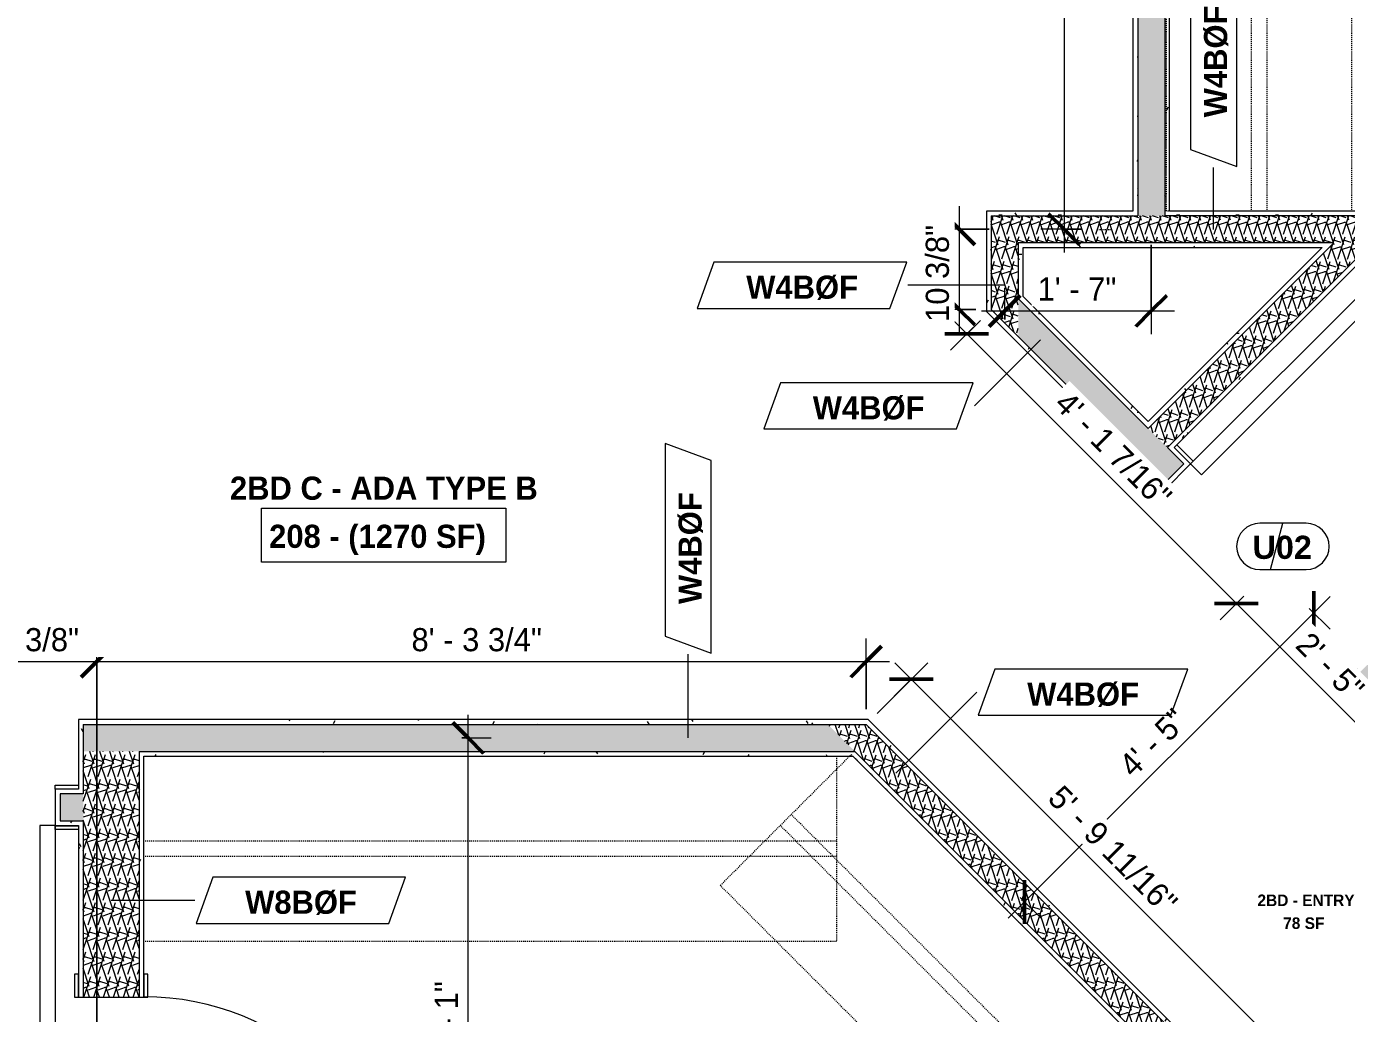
# Model space of a CAD drawing. Header units: inches. Extents: x -4058 to -1781, y 9814 to 12289.
# Drawn here: x -3666.5 to -3495.4, y 11864.5 to 11992.4 of the extents above; entities that cross this region are included whole.
import ezdxf

# ---------------------------------------------------------------- set-up
doc = ezdxf.new("R2010")
doc.units = ezdxf.units.IN
doc.header["$MEASUREMENT"] = 0
doc.linetypes.add('Dash', pattern=[0.25, 0.125, -0.125])
doc.linetypes.add('Dash 3_32_', pattern=[0.1875, 0.09375, -0.09375])
for name, color, linetype, lineweight in [('A-ANNO-DIMS', 211, 'Continuous', 9), ('A-ANNO-DIMS-32', 211, 'Continuous', 9), ('A-AREA-IDEN', 2, 'Continuous', 9), ('A-DETL-1', 90, 'Dash 3_32_', 9), ('A-DOOR-2', 31, 'Continuous', 9), ('A-DOOR-FRAM', 31, 'Continuous', 9), ('A-DOOR-IDEN', 31, 'Continuous', 9), ('A-WALL-2', 113, 'Continuous', 9), ('A-WALL-IDEN', 211, 'Continuous', 9), ('A-WALL-PATT-1', 9, 'Continuous', 9), ('I-WALL-3', 2, 'Continuous', 9), ('Q-CASE', 31, 'Continuous', 9), ('Q-CASE-HDLN', 31, 'Dash', 9)]:
    doc.layers.add(name, color=color, linetype=linetype, lineweight=lineweight)
doc.styles.add('Arial_B', font='arialbd.ttf', dxfattribs={"height": 3})
doc.styles.add('Century Gothic', font='ufonts.com_century-gothic.ttf', dxfattribs={"height": 3})
doc.styles.add('Century Gothic_B', font='GOTHICB.TTF', dxfattribs={"height": 1.5})
doc.styles.add('Century Gothic_B_1', font='GOTHICB.TTF', dxfattribs={"height": 3})
doc.dimstyles.new('THE_DIMENSION_STRING', dxfattribs={"dimscale": 12, "dimtxt": 3.132505, "dimasz": 0.333333, "dimexe": 0.25, "dimexo": 0.166667, "dimgap": 0.041667, "dimtad": 1, "dimdec": 4, "dimrnd": 0.0625, "dimzin": 3, "dimdsep": 46, "dimlunit": 4, "dimtxsty": 'Century Gothic', "dimblk1": 'OBLIQUE', "dimblk2": 'OBLIQUE', "dimsah": 1, "dimcen": 0.09, "dimdle": 0.25, "dimazin": 0, "dimtfac": 1, "dimtdec": 4, "dimtix": 1, "dimtmove": 0, "dimatfit": 3, "dimfxl": 1, "dimtvp": 1, "dimtfill": 1, "dimfrac": 2, "dimtolj": 1, "dimtzin": 0, "dimarcsym": 2})
doc.dimstyles.new('THE_DIMENSION_STRING_2', dxfattribs={"dimscale": 12, "dimtxt": 3.132505, "dimasz": 0.333333, "dimexe": 0.25, "dimexo": 0.166667, "dimgap": 0.041667, "dimtad": 1, "dimdec": 4, "dimrnd": 0.0625, "dimzin": 3, "dimdsep": 46, "dimlunit": 4, "dimtxsty": 'Century Gothic', "dimblk1": 'OBLIQUE', "dimblk2": 'OBLIQUE', "dimsah": 1, "dimcen": 0.09, "dimdle": 0.25, "dimazin": 0, "dimtfac": 1, "dimtdec": 4, "dimtix": 1, "dimtmove": 0, "dimatfit": 3, "dimfxl": 1, "dimtvp": 1, "dimtfill": 1, "dimfrac": 2, "dimtolj": 1, "dimtzin": 0, "dimarcsym": 2})
doc.dimstyles.new('THE_DIMENSION_STRING_4', dxfattribs={"dimscale": 12, "dimtxt": 3.132505, "dimasz": 0.333333, "dimexe": 0.25, "dimexo": 0.166667, "dimgap": 0.041667, "dimtad": 1, "dimdec": 4, "dimrnd": 0.0625, "dimzin": 3, "dimdsep": 46, "dimlunit": 4, "dimtxsty": 'Century Gothic', "dimblk1": 'OBLIQUE', "dimblk2": 'OBLIQUE', "dimsah": 1, "dimcen": 0.09, "dimdle": 0.25, "dimazin": 0, "dimtfac": 1, "dimtdec": 4, "dimtix": 1, "dimtmove": 0, "dimatfit": 3, "dimfxl": 1, "dimtvp": 1, "dimtfill": 1, "dimfrac": 2, "dimtolj": 1, "dimtzin": 0, "dimarcsym": 2})
pattern_1 = [(0, (0, 0), (10.24, 2.56), [0.422, -7.258, 0.422, -7.258, -40.96]), (0, (0, 0), (10.24, 2.56), [-15.36, 0.422, -14.938, 0.422, -7.258, -17.92]), (0, (0, 0), (10.24, 2.56), [-38.4, 0.422, -4.698, 0.422, -12.378]), (120, (3.84, 1.28), (-7.33702503, 7.58810013), [0.422, -7.258, 0.422, -7.258, -40.96]), (120, (3.84, 1.28), (-7.33702503, 7.58810013), [-15.36, 0.422, -14.938, 0.422, -7.258, -17.92]), (120, (3.84, 1.28), (-7.33702503, 7.58810013), [-38.4, 0.422, -4.698, 0.422, -12.378]), (240, (5.12, 6.4), (-2.90297497, -10.14810013), [0.422, -7.258, 0.422, -7.258, -40.96]), (240, (5.12, 6.4), (-2.90297497, -10.14810013), [-15.36, 0.422, -14.938, 0.422, -7.258, -17.92]), (240, (5.12, 6.4), (-2.90297497, -10.14810013), [-38.4, 0.422, -4.698, 0.422, -12.378])]
pattern_2 = [(161.57, (0.16, 0.16), (-1.279773737, -0.000426766), [0, -9.107, 1.011, 0]), (18.43, (-0.16, 0.16), (-1.279773737, 0.000426766), [0, -9.107, 1.011, 0]), (108.43, (0.16, 0.16), (0.639452382, -3.199964008), [3.035, -7.083]), (71.57, (-0.16, 0.16), (0.639452382, 3.199964008), [3.035, -7.083])]

# ---------------------------------------------------------------- blocks, each defined once
blk = doc.blocks.new('OD_CW_Closet - OD_CW_Closet-3854356-UNIT PLANS - 2ND FLOOR')
at = {"layer": 'Q-CASE-HDLN'}
for p, q in [((0.74, -24), (0.74, 0)), ((0.74, 0), (110.03, 0)), ((110.03, 0), (110.03, -24)), ((0.74, -11), (110.03, -11)), ((0.74, -13), (110.03, -13)), ((110.03, -24), (0.74, -24))]:
    blk.add_line(p, q, dxfattribs=at)
blk = doc.blocks.new('SWING - SINGLE - FLUSH - SWING - FLUSH - 2-10 x 6-8 - PRIVACY-3983845-UNIT PLANS - 2ND FLOOR')
at = {"layer": 'A-DOOR-2'}
for p, q in [((15, -2.37), (15, -36.38)), ((17, -2.37), (15, -2.37)), ((17, -2.37), (17, -36.38)), ((17, -36.38), (15, -36.38))]:
    blk.add_line(p, q, dxfattribs=at)
blk.add_arc((17, -2.37), 34.07, 180, 266.6343, dxfattribs=at)
at = {"layer": 'A-DOOR-FRAM'}
for p, q in [((-20, 2.38), (-20, 2.88)), ((-20, 2.88), (-17, 2.88)), ((-17, 2.38), (-20, 2.38)), ((-17, 2.88), (-17, 2.38)), ((17, 2.38), (17, 2.88)), ((17, 2.88), (20, 2.88)), ((20, 2.38), (17, 2.38)), ((20, 2.88), (20, 2.38)), ((-20, -2.37), (-17, -2.37)), ((-20, -2.87), (-20, -2.37)), ((-17, -2.87), (-20, -2.87)), ((-17, -2.37), (-17, -2.87)), ((17, -2.37), (20, -2.37)), ((17, -2.87), (17, -2.37)), ((20, -2.87), (17, -2.87)), ((20, -2.37), (20, -2.87))]:
    blk.add_line(p, q, dxfattribs=at)
blk = doc.blocks.new('OD_CW_Closet - OD_CW_Closet-3852330-UNIT PLANS - 2ND FLOOR')
at = {"layer": 'Q-CASE-HDLN'}
for p, q in [((0.74, -24), (0.74, 0)), ((0.74, 0), (64.78, 0)), ((64.78, 0), (64.78, -24)), ((0.74, -11), (64.78, -11)), ((0.74, -13), (64.78, -13)), ((64.78, -24), (0.74, -24))]:
    blk.add_line(p, q, dxfattribs=at)
blk = doc.blocks.new('OD_CW_Closet - OD_CW_Closet-4152769-UNIT PLANS - 2ND FLOOR')
at = {"layer": 'Q-CASE-HDLN'}
for p, q in [((0.74, -24), (0.74, 0)), ((0.74, 0), (90.5, 0)), ((90.5, 0), (90.5, -24)), ((0.74, -11), (90.5, -11)), ((0.74, -13), (90.5, -13)), ((90.5, -24), (0.74, -24))]:
    blk.add_line(p, q, dxfattribs=at)
blk = doc.blocks.new('SWING - SINGLE - FLUSH - SWING - FLUSH - 2-10 x 6-8 - PRIVACY-3983846-UNIT PLANS - 2ND FLOOR')
at = {"layer": 'A-DOOR-2'}
for p, q in [((15, -2.37), (15, -36.38)), ((17, -2.37), (15, -2.37)), ((17, -2.37), (17, -36.38)), ((17, -36.38), (15, -36.38))]:
    blk.add_line(p, q, dxfattribs=at)
blk.add_arc((17, -2.37), 34.07, 180, 266.6343, dxfattribs=at)
at = {"layer": 'A-DOOR-FRAM'}
for p, q in [((-20, 2.38), (-20, 2.88)), ((-20, 2.88), (-17, 2.88)), ((-17, 2.38), (-20, 2.38)), ((-17, 2.88), (-17, 2.38)), ((17, 2.38), (17, 2.88)), ((17, 2.88), (20, 2.88)), ((20, 2.38), (17, 2.38)), ((20, 2.88), (20, 2.38)), ((-20, -2.37), (-17, -2.37)), ((-20, -2.87), (-20, -2.37)), ((-17, -2.87), (-20, -2.87)), ((-17, -2.37), (-17, -2.87)), ((17, -2.37), (20, -2.37)), ((17, -2.87), (17, -2.37)), ((20, -2.87), (17, -2.87)), ((20, -2.37), (20, -2.87))]:
    blk.add_line(p, q, dxfattribs=at)
blk = doc.blocks.new('SWING - SINGLE - FLUSH - SWING - FLUSH - 2-10 x 6-8 - PASSAGE-4152770-UNIT PLANS - 2ND FLOOR')
at = {"layer": 'A-DOOR-2'}
for p, q in [((15, 4.25), (15, 38.26)), ((17, 38.26), (15, 38.26)), ((17, 4.25), (17, 38.26)), ((17, 4.25), (15, 4.25))]:
    blk.add_line(p, q, dxfattribs=at)
blk.add_arc((17, 4.25), 34.07, 93.3657, 180, dxfattribs=at)
at = {"layer": 'A-DOOR-FRAM'}
for p, q in [((-17, 4.75), (-20, 4.75)), ((-20, 4.75), (-20, 4.25)), ((-20, 4.25), (-17, 4.25)), ((-17, 4.25), (-17, 4.75)), ((20, 4.75), (17, 4.75)), ((17, 4.75), (17, 4.25)), ((17, 4.25), (20, 4.25)), ((20, 4.25), (20, 4.75)), ((-17, -4.25), (-20, -4.25)), ((-20, -4.25), (-20, -4.75)), ((-20, -4.75), (-17, -4.75)), ((-17, -4.75), (-17, -4.25)), ((20, -4.25), (17, -4.25)), ((17, -4.25), (17, -4.75)), ((17, -4.75), (20, -4.75)), ((20, -4.75), (20, -4.25))]:
    blk.add_line(p, q, dxfattribs=at)
blk = doc.blocks.new('DIMBLOCK109-UNIT PLANS - 2ND FLOOR')
at = {"layer": 'A-ANNO-DIMS-32'}
for p, q in [((-3539.26, 11876.81), (-3497.54, 11918.53)), ((-3500.25, 11916.99), (-3497.54, 11914.28)), ((-3499.66, 11916.4), (-3500.25, 11916.99)), ((-3537.72, 11879.51), (-3535.01, 11876.81)), ((-3537.14, 11878.93), (-3537.72, 11879.51))]:
    blk.add_line(p, q, dxfattribs=at)
at = {"layer": 'A-ANNO-DIMS-32', "lineweight": 50}
for p, q in [((-3499.66, 11916.4), (-3499.66, 11919.23)), ((-3499.66, 11916.4), (-3499.66, 11913.58)), ((-3537.14, 11878.93), (-3537.14, 11881.76)), ((-3537.14, 11878.93), (-3537.14, 11876.1))]:
    blk.add_line(p, q, dxfattribs=at)
at = {"layer": 'A-ANNO-DIMS-32', "color": 0, "insert": (-3525.18, 11897.03), "char_height": 3, "width": 12.5897, "attachment_point": 1, "rotation": 45, "line_spacing_factor": 0.984502, "style": 'Century Gothic', "bg_fill": 3, "box_fill_scale": 1.25, "bg_fill_color": 256, "bg_fill_true_color": 13158600, "bg_fill_transparency": 0}
blk.add_mtext('4\' - 5"', dxfattribs=at)
blk = doc.blocks.new('_Oblique')
at = {"color": 0, "linetype": 'ByBlock', "lineweight": -2}
blk.add_line((-0.5, -0.5), (0.5, 0.5), dxfattribs=at)
blk = doc.blocks.new('DIMBLOCK111-UNIT PLANS - 2ND FLOOR')
at = {"layer": 'A-ANNO-DIMS-32'}
for p, q in [((-3609.26, 11827.19), (-3609.26, 11903.19)), ((-3610.09, 11900.19), (-3606.26, 11900.19)), ((-3609.26, 11900.19), (-3610.09, 11900.19)), ((-3610.09, 11827.19), (-3606.26, 11827.19)), ((-3609.26, 11827.19), (-3610.09, 11827.19))]:
    blk.add_line(p, q, dxfattribs=at)
at = {"layer": 'A-ANNO-DIMS-32', "lineweight": 50}
for p, q in [((-3609.26, 11900.19), (-3611.26, 11902.19)), ((-3609.26, 11900.19), (-3607.26, 11898.19)), ((-3609.26, 11827.19), (-3611.26, 11829.19)), ((-3609.26, 11827.19), (-3607.26, 11825.19))]:
    blk.add_line(p, q, dxfattribs=at)
at = {"layer": 'A-ANNO-DIMS-32', "color": 0, "insert": (-3613.6, 11858.44), "char_height": 3, "width": 12.5897, "attachment_point": 1, "rotation": 90, "line_spacing_factor": 0.984502, "style": 'Century Gothic', "bg_fill": 3, "box_fill_scale": 1.25, "bg_fill_color": 256, "bg_fill_true_color": 13158600, "bg_fill_transparency": 0}
blk.add_mtext('6\' - 1"', dxfattribs=at)
blk = doc.blocks.new('DIMBLOCK484-UNIT PLANS - 2ND FLOOR')
at = {"layer": 'A-ANNO-DIMS-32'}
for p, q in [((-3546.75, 11954.68), (-3509.69, 11917.62)), ((-3542.87, 11954.32), (-3546.75, 11950.44)), ((-3544.63, 11952.56), (-3542.87, 11954.32)), ((-3508.73, 11918.58), (-3511.81, 11915.5)), ((-3509.69, 11917.62), (-3508.73, 11918.58))]:
    blk.add_line(p, q, dxfattribs=at)
at = {"layer": 'A-ANNO-DIMS-32', "lineweight": 50}
for p, q in [((-3544.63, 11952.56), (-3547.46, 11952.56)), ((-3544.63, 11952.56), (-3541.8, 11952.56)), ((-3509.69, 11917.62), (-3512.52, 11917.62)), ((-3509.69, 11917.62), (-3506.86, 11917.62))]:
    blk.add_line(p, q, dxfattribs=at)
at = {"layer": 'A-ANNO-DIMS-32', "color": 0, "insert": (-3531.33, 11945.4), "char_height": 3, "width": 24.5827, "attachment_point": 1, "rotation": 315, "line_spacing_factor": 0.984502, "style": 'Century Gothic', "bg_fill": 3, "box_fill_scale": 1.25, "bg_fill_color": 256, "bg_fill_true_color": 13158600, "bg_fill_transparency": 0}
blk.add_mtext('4\' - 1 7/16"', dxfattribs=at)
blk = doc.blocks.new('DIMBLOCK485-UNIT PLANS - 2ND FLOOR')
at = {"layer": 'A-ANNO-DIMS-32'}
for p, q in [((-3508.73, 11918.58), (-3511.81, 11915.5)), ((-3509.69, 11917.62), (-3508.73, 11918.58)), ((-3509.69, 11917.62), (-3489.18, 11897.11)), ((-3486.19, 11900.1), (-3491.3, 11894.99)), ((-3489.18, 11897.11), (-3486.19, 11900.1))]:
    blk.add_line(p, q, dxfattribs=at)
at = {"layer": 'A-ANNO-DIMS-32', "lineweight": 50}
for p, q in [((-3509.69, 11917.62), (-3512.52, 11917.62)), ((-3509.69, 11917.62), (-3506.86, 11917.62)), ((-3489.18, 11897.11), (-3492.01, 11897.11)), ((-3489.18, 11897.11), (-3486.35, 11897.11))]:
    blk.add_line(p, q, dxfattribs=at)
at = {"layer": 'A-ANNO-DIMS-32', "color": 0, "insert": (-3500.07, 11914.15), "char_height": 3, "width": 12.5897, "attachment_point": 1, "rotation": 315, "line_spacing_factor": 0.984502, "style": 'Century Gothic', "bg_fill": 3, "box_fill_scale": 1.25, "bg_fill_color": 256, "bg_fill_true_color": 13158600, "bg_fill_transparency": 0}
blk.add_mtext('2\' - 5"', dxfattribs=at)
blk = doc.blocks.new('DIMBLOCK488-UNIT PLANS - 2ND FLOOR')
at = {"layer": 'A-ANNO-DIMS-32'}
for p, q in [((-3545.6, 11969.13), (-3545.6, 11952.73)), ((-3541.71, 11966.13), (-3548.6, 11966.13)), ((-3545.6, 11966.13), (-3541.71, 11966.13)), ((-3543.46, 11955.73), (-3548.6, 11955.73)), ((-3545.6, 11955.73), (-3543.46, 11955.73))]:
    blk.add_line(p, q, dxfattribs=at)
at = {"layer": 'A-ANNO-DIMS-32', "lineweight": 50}
for p, q in [((-3545.6, 11966.13), (-3547.6, 11968.13)), ((-3545.6, 11966.13), (-3543.6, 11964.13)), ((-3545.6, 11955.73), (-3547.6, 11957.73)), ((-3545.6, 11955.73), (-3543.6, 11953.73))]:
    blk.add_line(p, q, dxfattribs=at)
at = {"layer": 'A-ANNO-DIMS-32', "color": 0, "insert": (-3549.95, 11954.12), "char_height": 3, "width": 16.3487, "attachment_point": 1, "rotation": 90, "line_spacing_factor": 0.984502, "style": 'Century Gothic', "bg_fill": 3, "box_fill_scale": 1.25, "bg_fill_color": 256, "bg_fill_true_color": 13158600, "bg_fill_transparency": 0}
blk.add_mtext('10 3/8"', dxfattribs=at)
blk = doc.blocks.new('DIMBLOCK489-UNIT PLANS - 2ND FLOOR')
at = {"layer": 'A-ANNO-DIMS-32'}
for p, q in [((-3556.26, 11903.35), (-3549.7, 11909.91)), ((-3500.43, 11856.4), (-3553.94, 11909.91)), ((-3551.82, 11907.79), (-3556.26, 11903.35)), ((-3510.99, 11850.08), (-3500.43, 11860.64)), ((-3502.55, 11858.52), (-3510.99, 11850.08))]:
    blk.add_line(p, q, dxfattribs=at)
at = {"layer": 'A-ANNO-DIMS-32', "lineweight": 50}
for p, q in [((-3551.82, 11907.79), (-3554.65, 11907.79)), ((-3551.82, 11907.79), (-3548.99, 11907.79)), ((-3502.55, 11858.52), (-3505.38, 11858.52)), ((-3502.55, 11858.52), (-3499.72, 11858.52))]:
    blk.add_line(p, q, dxfattribs=at)
at = {"layer": 'A-ANNO-DIMS-32', "color": 0, "insert": (-3532.18, 11894.3), "char_height": 3, "width": 27.387, "attachment_point": 1, "rotation": 315, "line_spacing_factor": 0.984502, "style": 'Century Gothic', "bg_fill": 3, "box_fill_scale": 1.25, "bg_fill_color": 256, "bg_fill_true_color": 13158600, "bg_fill_transparency": 0}
blk.add_mtext('5\' - 9 11/16"', dxfattribs=at)
blk = doc.blocks.new('Door Tag - Type Mark-2601225-UNIT PLANS - 2ND FLOOR')
at = {"layer": 'A-DOOR-IDEN'}
for p, q in [((0.09375, 0.09375), (-0.09375, 0.09375)), ((-0.09375, -0.09375), (0.09375, -0.09375))]:
    blk.add_line(p, q, dxfattribs=at)
for centre, start, end in [((-0.09375, 0), 90, 270), ((0.09375, 0), 270, 90)]:
    blk.add_arc(centre, 0.09375, start, end, dxfattribs=at)
blk = doc.blocks.new('DIMBLOCK491-UNIT PLANS - 2ND FLOOR')
at = {"layer": 'A-ANNO-DIMS-32'}
for p, q in [((-3657.41, 11829.19), (-3657.41, 11913.09)), ((-3557.67, 11903.94), (-3557.67, 11913.09)), ((-3660.41, 11910.09), (-3554.67, 11910.09)), ((-3657.41, 11910.09), (-3657.41, 11829.19)), ((-3557.67, 11910.09), (-3557.67, 11903.94))]:
    blk.add_line(p, q, dxfattribs=at)
at = {"layer": 'A-ANNO-DIMS-32', "lineweight": 50}
for p, q in [((-3657.41, 11910.09), (-3655.41, 11912.09)), ((-3557.67, 11910.09), (-3555.67, 11912.09)), ((-3657.41, 11910.09), (-3659.41, 11908.09)), ((-3557.67, 11910.09), (-3559.67, 11908.09))]:
    blk.add_line(p, q, dxfattribs=at)
at = {"layer": 'A-ANNO-DIMS-32', "color": 0, "insert": (-3616.61, 11914.43), "char_height": 3, "width": 21.7784, "attachment_point": 1, "line_spacing_factor": 0.984502, "style": 'Century Gothic', "bg_fill": 3, "box_fill_scale": 1.25, "bg_fill_color": 256, "bg_fill_true_color": 13158600, "bg_fill_transparency": 0}
blk.add_mtext('8\' - 3 3/4"', dxfattribs=at)
blk = doc.blocks.new('Wall Tag - Arch Wall-3956453-UNIT PLANS - 2ND FLOOR')
at = {"layer": 'A-WALL-IDEN'}
for p, q in [((-0.3561, 0.0937), (-0.4244, -0.0937)), ((0.4244, 0.0937), (-0.3561, 0.0937)), ((0.3561, -0.0937), (0.4244, 0.0937)), ((-0.4244, -0.0937), (0.3561, -0.0937))]:
    blk.add_line(p, q, dxfattribs=at)
blk = doc.blocks.new('DIMBLOCK892-UNIT PLANS - 2ND FLOOR')
at = {"layer": 'A-ANNO-DIMS-32', "lineweight": 50}
for p, q in [((-3532.03, 12080.16), (-3534.03, 12082.16)), ((-3532.03, 12080.16), (-3530.03, 12078.16)), ((-3532.03, 11966.13), (-3534.03, 11968.13)), ((-3532.03, 11966.13), (-3530.03, 11964.13))]:
    blk.add_line(p, q, dxfattribs=at)
at = {"layer": 'A-ANNO-DIMS-32'}
for p, q in [((-3522.72, 12080.16), (-3535.03, 12080.16)), ((-3532.03, 12080.16), (-3532.03, 11963.13)), ((-3532.03, 12080.16), (-3522.72, 12080.16)), ((-3529.72, 11966.13), (-3535.03, 11966.13)), ((-3532.03, 11966.13), (-3529.72, 11966.13))]:
    blk.add_line(p, q, dxfattribs=at)
at = {"layer": 'A-ANNO-DIMS-32', "color": 0, "insert": (-3536.38, 12012.9), "char_height": 3, "width": 24.5827, "attachment_point": 1, "rotation": 90, "line_spacing_factor": 0.984502, "style": 'Century Gothic', "bg_fill": 3, "box_fill_scale": 1.25, "bg_fill_color": 256, "bg_fill_true_color": 13158600, "bg_fill_transparency": 0}
blk.add_mtext('9\' - 6 1/16"', dxfattribs=at)
blk = doc.blocks.new('DIMBLOCK896-UNIT PLANS - 2ND FLOOR')
at = {"layer": 'A-ANNO-DIMS-32'}
for p, q in [((-3679.78, 11896.06), (-3679.78, 11913.09)), ((-3657.41, 11824.19), (-3657.41, 11913.09)), ((-3682.78, 11910.09), (-3654.41, 11910.09)), ((-3679.78, 11910.09), (-3679.78, 11896.06)), ((-3657.41, 11910.09), (-3657.41, 11824.19))]:
    blk.add_line(p, q, dxfattribs=at)
at = {"layer": 'A-ANNO-DIMS-32', "lineweight": 50}
for p, q in [((-3679.78, 11910.09), (-3677.78, 11912.09)), ((-3657.41, 11910.09), (-3655.41, 11912.09)), ((-3679.78, 11910.09), (-3681.78, 11908.09)), ((-3657.41, 11910.09), (-3659.41, 11908.09))]:
    blk.add_line(p, q, dxfattribs=at)
at = {"layer": 'A-ANNO-DIMS-32', "color": 0, "insert": (-3678.84, 11914.43), "char_height": 3, "width": 24.5827, "attachment_point": 1, "line_spacing_factor": 0.984502, "style": 'Century Gothic', "bg_fill": 3, "box_fill_scale": 1.25, "bg_fill_color": 256, "bg_fill_true_color": 13158600, "bg_fill_transparency": 0}
blk.add_mtext('1\' - 10 3/8"', dxfattribs=at)
blk = doc.blocks.new('DIMBLOCK897-UNIT PLANS - 2ND FLOOR')
at = {"layer": 'A-ANNO-DIMS-32'}
for p, q in [((-3520.72, 11964.13), (-3520.72, 11952.55)), ((-3520.72, 11955.55), (-3520.72, 11964.13)), ((-3539.71, 11954.45), (-3539.71, 11958.55)), ((-3542.71, 11955.55), (-3517.72, 11955.55)), ((-3539.71, 11955.55), (-3539.71, 11954.45))]:
    blk.add_line(p, q, dxfattribs=at)
at = {"layer": 'A-ANNO-DIMS-32', "lineweight": 50}
for p, q in [((-3539.71, 11955.55), (-3537.71, 11957.55)), ((-3520.72, 11955.55), (-3518.72, 11957.55)), ((-3539.71, 11955.55), (-3541.71, 11953.55)), ((-3520.72, 11955.55), (-3522.72, 11953.55))]:
    blk.add_line(p, q, dxfattribs=at)
at = {"layer": 'A-ANNO-DIMS-32', "color": 0, "insert": (-3535.46, 11959.89), "char_height": 3, "width": 12.5897, "attachment_point": 1, "line_spacing_factor": 0.984502, "style": 'Century Gothic', "bg_fill": 3, "box_fill_scale": 1.25, "bg_fill_color": 256, "bg_fill_true_color": 13158600, "bg_fill_transparency": 0}
blk.add_mtext('1\' - 7"', dxfattribs=at)

msp = doc.modelspace()

# ---------------------------------------------------------------- hatches: boundary and pattern name
at = {"layer": 'A-WALL-PATT-1'}
h = msp.add_hatch(dxfattribs=at)
h.set_pattern_fill('FP_1', color=256, style=0, pattern_type=2)
h.set_pattern_definition(pattern_1)
h.paths.add_polyline_path([(-3522.47374, 11968.5008), (-3522.47374, 12110.3394), (-3523.09874, 12110.3394), (-3523.09874, 11968.5008)], flags=0)
h = msp.add_hatch(dxfattribs=at)
h.set_pattern_fill('FP_5', color=256, style=0, pattern_type=2)
h.set_pattern_definition(pattern_2)
h.paths.add_polyline_path([(-3522.47374, 11967.8758), (-3518.97374, 11967.8758), (-3518.97374, 12110.3394), (-3522.47374, 12110.3394), (-3522.47374, 11968.5008)], flags=0)
h = msp.add_hatch(dxfattribs=at)
h.set_pattern_fill('FP_1', color=256, style=0, pattern_type=2)
h.set_pattern_definition(pattern_1)
h.paths.add_polyline_path([(-3518.97374, 11968.5008), (-3518.34874, 11968.5008), (-3518.34874, 12078.4144), (-3518.97374, 12078.4144), (-3518.97374, 11978.86143)], flags=0)
h.paths.add_polyline_path([(-3518.97374, 12081.9144), (-3518.34874, 12081.9144), (-3518.34874, 12110.3394), (-3518.97374, 12110.3394), (-3518.97374, 12091.10292)], flags=0)
h = msp.add_hatch(dxfattribs=at)
h.set_pattern_fill('FP_1', color=256, style=0, pattern_type=2)
h.set_pattern_definition(pattern_1)
h.paths.add_polyline_path([(-3520.65897, 11940.7628), (-3497.04596, 11964.3758), (-3497.92985, 11964.3758), (-3521.10091, 11941.20474)], flags=0)
h.paths.add_polyline_path([(-3493.54596, 11967.8758), (-3485.09874, 11976.32303), (-3485.09874, 11977.20691), (-3494.42985, 11967.8758)], flags=0)
h = msp.add_hatch(dxfattribs=at)
h.set_pattern_fill('FP_5', color=256, style=0, pattern_type=2)
h.set_pattern_definition(pattern_2)
h.paths.add_polyline_path([(-3518.62603, 11937.84598), (-3484.47374, 11971.99828), (-3484.47374, 11976.94803), (-3521.10091, 11940.32086)], flags=0)
h = msp.add_hatch(dxfattribs=at)
h.set_pattern_fill('FP_1', color=256, style=0, pattern_type=2)
h.set_pattern_definition(pattern_1)
h.paths.add_polyline_path([(-3517.74215, 11937.84598), (-3480.97374, 11974.6144), (-3480.97374, 11975.49828), (-3518.18409, 11938.28792)], flags=0)
h = msp.add_hatch(dxfattribs=at)
h.set_pattern_fill('FP_1', color=256, style=0, pattern_type=2)
h.set_pattern_definition(pattern_1)
h.paths.add_polyline_path([(-3541.45952, 11954.84584), (-3541.45952, 11968.5008), (-3542.08452, 11968.5008), (-3542.08452, 11955.47084)], flags=0)
h = msp.add_hatch(dxfattribs=at)
h.set_pattern_fill('FP_1', color=256, style=0, pattern_type=2)
h.set_pattern_definition(pattern_1)
h.paths.add_polyline_path([(-3522.47374, 11967.8758), (-3522.47374, 11968.5008), (-3541.45952, 11968.5008), (-3541.45952, 11967.8758), (-3529.14979, 11967.8758)], flags=0)
h.paths.add_polyline_path([(-3518.97374, 11967.8758), (-3494.42985, 11967.8758), (-3493.80485, 11968.5008), (-3518.97374, 11968.5008)], flags=0)
h = msp.add_hatch(dxfattribs=at)
h.set_pattern_fill('FP_5', color=256, style=0, pattern_type=2)
h.set_pattern_definition(pattern_2)
h.paths.add_polyline_path([(-3537.95952, 11952.22972), (-3537.95952, 11967.8758), (-3541.45952, 11967.8758), (-3541.45952, 11955.72972)], flags=0)
h = msp.add_hatch(dxfattribs=at)
h.set_pattern_fill('FP_5', color=256, style=0, pattern_type=2)
h.set_pattern_definition(pattern_2)
h.paths.add_polyline_path([(-3529.14979, 11964.3758), (-3497.04596, 11964.3758), (-3493.54596, 11967.8758), (-3537.95952, 11967.8758), (-3537.95952, 11964.3758), (-3537.33452, 11964.3758)], flags=0)
h = msp.add_hatch(dxfattribs=at)
h.set_pattern_fill('FP_1', color=256, style=0, pattern_type=2)
h.set_pattern_definition(pattern_1)
h.paths.add_polyline_path([(-3537.33452, 11956.55447), (-3537.33452, 11964.3758), (-3537.95952, 11964.3758), (-3537.95952, 11957.17947)], flags=0)
h = msp.add_hatch(dxfattribs=at)
h.set_pattern_fill('FP_1', color=256, style=0, pattern_type=2)
h.set_pattern_definition(pattern_1)
h.paths.add_polyline_path([(-3498.55485, 11963.7508), (-3497.92985, 11964.3758), (-3537.33452, 11964.3758), (-3537.33452, 11963.7508), (-3529.14979, 11963.7508)], flags=0)
h = msp.add_hatch(dxfattribs=at)
h.set_pattern_fill('FP_5', color=256, style=0, pattern_type=2)
h.set_pattern_definition(pattern_2)
h.paths.add_polyline_path([(-3461.15554, 11875.42574), (-3461.15554, 11875.7394), (-3456.51945, 11875.7394), (-3491.5792, 11910.79915), (-3494.05407, 11908.32427), (-3461.46919, 11875.7394)], flags=0)
h.paths.add_polyline_path([(-3518.97959, 11933.24979), (-3516.50471, 11935.72466), (-3537.95952, 11957.17947), (-3537.95952, 11952.22972), (-3527.1774, 11941.4476)], flags=0)
h = msp.add_hatch(dxfattribs=at)
h.set_pattern_fill('FP_1', color=256, style=0, pattern_type=2)
h.set_pattern_definition(pattern_1)
h.paths.add_polyline_path([(-3457.03054, 11876.3644), (-3456.26056, 11876.3644), (-3481.85648, 11901.96031), (-3482.29842, 11901.51837), (-3457.14445, 11876.3644)], flags=0)
h.paths.add_polyline_path([(-3484.7733, 11903.99325), (-3484.33135, 11904.43519), (-3491.5792, 11911.68303), (-3493.25858, 11910.00365), (-3492.81664, 11909.56171), (-3491.5792, 11910.79915), (-3484.81382, 11904.03377)], flags=0)
h.paths.add_polyline_path([(-3517.30021, 11934.04528), (-3515.62083, 11935.72466), (-3518.18409, 11938.28792), (-3518.62603, 11937.84598), (-3516.50471, 11935.72466), (-3517.74215, 11934.48723)], flags=0)
h.paths.add_polyline_path([(-3521.10091, 11940.32086), (-3520.65897, 11940.7628), (-3537.33452, 11957.43835), (-3537.33452, 11956.55447), (-3522.22765, 11941.4476)], flags=0)
h = msp.add_hatch(dxfattribs=at)
h.set_pattern_fill('FP_1', color=256, style=0, pattern_type=2)
h.set_pattern_definition(pattern_1)
h.paths.add_polyline_path([(-3461.78054, 11875.16685), (-3461.78054, 11876.05074), (-3494.05407, 11908.32427), (-3492.81664, 11909.56171), (-3493.25858, 11910.00365), (-3494.93796, 11908.32427), (-3490.64745, 11904.03377)], flags=0)
h.paths.add_polyline_path([(-3518.97959, 11932.36591), (-3517.30021, 11934.04528), (-3517.74215, 11934.48723), (-3518.97959, 11933.24979), (-3541.45952, 11955.72972), (-3541.45952, 11954.84584), (-3528.06129, 11941.4476)], flags=0)
h = msp.add_hatch(dxfattribs=at)
h.set_pattern_fill('FP_1', color=256, style=0, pattern_type=2)
h.set_pattern_definition(pattern_1)
h.paths.add_polyline_path([(-3562.62251, 11901.9394), (-3557.67277, 11901.9394), (-3558.29777, 11902.5644), (-3659.78054, 11902.5644), (-3659.78054, 11901.9394), (-3563.5064, 11901.9394)], flags=0)
h = msp.add_hatch(dxfattribs=at)
h.set_pattern_fill('FP_1', color=256, style=0, pattern_type=2)
h.set_pattern_definition(pattern_1)
h.paths.add_polyline_path([(-3659.78054, 11829.5644), (-3659.15554, 11829.5644), (-3659.15554, 11832.5644), (-3659.78054, 11832.5644)], flags=0)
h.paths.add_polyline_path([(-3659.15554, 11866.5644), (-3659.15554, 11889.4394), (-3659.78054, 11889.4394), (-3659.78054, 11866.5644)], flags=0)
h.paths.add_polyline_path([(-3659.15554, 11892.9394), (-3659.15554, 11901.9394), (-3659.78054, 11901.9394), (-3659.78054, 11892.9394)], flags=0)
h = msp.add_hatch(dxfattribs=at)
h.set_pattern_fill('FP_5', color=256, style=0, pattern_type=2)
h.set_pattern_definition(pattern_2)
h.paths.add_polyline_path([(-3559.12251, 11898.4394), (-3562.62251, 11901.9394), (-3659.15554, 11901.9394), (-3659.15554, 11898.4394), (-3560.0064, 11898.4394)], flags=0)
h = msp.add_hatch(dxfattribs=at)
h.set_pattern_fill('FP_5', color=256, style=0, pattern_type=2)
h.set_pattern_definition(pattern_2)
h.paths.add_polyline_path([(-3509.65554, 11848.97242), (-3509.65554, 11853.92217), (-3557.67277, 11901.9394), (-3562.62251, 11901.9394), (-3513.43825, 11852.75513)], flags=0)
h = msp.add_hatch(dxfattribs=at)
h.set_pattern_fill('FP_1', color=256, style=0, pattern_type=2)
h.set_pattern_definition(pattern_1)
h.paths.add_polyline_path([(-3509.03054, 11853.29717), (-3509.03054, 11854.18105), (-3557.41388, 11902.5644), (-3558.29777, 11902.5644), (-3509.65554, 11853.92217)], flags=0)
h = msp.add_hatch(dxfattribs=at)
h.set_pattern_fill('FP_5', color=256, style=0, pattern_type=2)
h.set_pattern_definition(pattern_2)
h.paths.add_polyline_path([(-3655.65554, 11828.9394), (-3651.90554, 11828.9394), (-3651.90554, 11832.5644), (-3659.15554, 11832.5644), (-3659.15554, 11828.9394)], flags=0)
h.paths.add_polyline_path([(-3659.15554, 11866.5644), (-3651.90554, 11866.5644), (-3651.90554, 11898.4394), (-3659.15554, 11898.4394), (-3659.15554, 11866.61994)], flags=0)
h = msp.add_hatch(dxfattribs=at)
h.set_pattern_fill('FP_1', color=256, style=0, pattern_type=2)
h.set_pattern_definition(pattern_1)
h.paths.add_polyline_path([(-3559.3814, 11897.8144), (-3560.0064, 11898.4394), (-3651.90554, 11898.4394), (-3651.90554, 11897.8144), (-3597.77604, 11897.8144)], flags=0)
h = msp.add_hatch(dxfattribs=at)
h.set_pattern_fill('FP_1', color=256, style=0, pattern_type=2)
h.set_pattern_definition(pattern_1)
h.paths.add_polyline_path([(-3515.15554, 11853.58854), (-3515.15554, 11854.47242), (-3559.12251, 11898.4394), (-3560.0064, 11898.4394), (-3515.78054, 11854.21354)], flags=0)
h = msp.add_hatch(dxfattribs=at)
h.set_pattern_fill('FP_1', color=256, style=0, pattern_type=2)
h.set_pattern_definition(pattern_1)
h.paths.add_polyline_path([(-3651.90554, 11829.5644), (-3651.28054, 11829.5644), (-3651.28054, 11832.5644), (-3651.90554, 11832.5644)], flags=0)
h.paths.add_polyline_path([(-3651.28054, 11866.5644), (-3651.28054, 11897.8144), (-3651.90554, 11897.8144), (-3651.90554, 11866.5644)], flags=0)
h = msp.add_hatch(dxfattribs=at)
h.set_pattern_fill('FP_1', color=256, style=0, pattern_type=2)
h.set_pattern_definition(pattern_1)
h.paths.add_polyline_path([(-3662.78054, 11891.1894), (-3662.15554, 11891.1894), (-3662.15554, 11892.9394), (-3659.78054, 11892.9394), (-3659.78054, 11893.5644), (-3662.78054, 11893.5644)], flags=0)
h.paths.add_polyline_path([(-3697.40554, 11891.1894), (-3696.78054, 11891.1894), (-3696.78054, 11893.5644), (-3852.47374, 11893.5644), (-3852.47374, 11892.9394), (-3697.40554, 11892.9394)], flags=0)
h = msp.add_hatch(dxfattribs=at)
h.set_pattern_fill('FP_5', color=256, style=0, pattern_type=2)
h.set_pattern_definition(pattern_2)
h.paths.add_polyline_path([(-3852.47374, 11889.4394), (-3697.40554, 11889.4394), (-3697.40554, 11892.9394), (-3852.47374, 11892.9394), (-3852.47374, 11891.1894)], flags=0)
h.paths.add_polyline_path([(-3659.15554, 11889.4394), (-3659.15554, 11892.9394), (-3662.15554, 11892.9394), (-3662.15554, 11889.4394), (-3659.78054, 11889.4394)], flags=0)
h = msp.add_hatch(dxfattribs=at)
h.set_pattern_fill('FP_1', color=256, style=0, pattern_type=2)
h.set_pattern_definition(pattern_1)
h.paths.add_polyline_path([(-3659.78054, 11888.8144), (-3659.78054, 11889.4394), (-3662.15554, 11889.4394), (-3662.15554, 11891.1894), (-3662.78054, 11891.1894), (-3662.78054, 11888.8144)], flags=0)
h.paths.add_polyline_path([(-3696.78054, 11888.8144), (-3696.78054, 11891.1894), (-3697.40554, 11891.1894), (-3697.40554, 11889.4394), (-3852.47374, 11889.4394), (-3852.47374, 11888.8144), (-3735.02853, 11888.8144)], flags=0)

# ---------------------------------------------------------------- linework, layer by layer
at = {"layer": 'A-AREA-IDEN', "flags": 128}
msp.add_lwpolyline([(-3636.05604, 11929.99667), (-3604.38675, 11929.99667), (-3604.38675, 11922.99509), (-3636.05604, 11922.99509)], close=True, dxfattribs=at)
at = {"layer": 'A-DETL-1'}
msp.add_line((-3527.72374, 11966.1258), (-3525.72374, 11966.1258), dxfattribs=at)
at = {"layer": 'A-DOOR-IDEN'}
msp.add_line((-3505.27939, 11922.02447), (-3503.65978, 11928.02447), dxfattribs=at)
at = {"layer": 'A-WALL-2'}
for p, q in [((-3523.09874, 12110.3394), (-3523.09874, 11968.5008)), ((-3522.47374, 12110.3394), (-3522.47374, 11967.8758)), ((-3518.97374, 12078.4144), (-3518.97374, 11967.8758)), ((-3518.34874, 11968.5008), (-3518.34874, 12077.7894)), ((-3480.97374, 11975.49828), (-3518.62603, 11937.84598)), ((-3517.74215, 11937.84598), (-3480.34874, 11975.2394)), ((-3523.09874, 11968.5008), (-3542.08452, 11968.5008)), ((-3542.08452, 11968.5008), (-3542.08452, 11955.47084)), ((-3493.80485, 11968.5008), (-3518.34874, 11968.5008)), ((-3541.45952, 11967.8758), (-3522.47374, 11967.8758)), ((-3541.45952, 11967.8758), (-3541.45952, 11955.72972)), ((-3493.54596, 11967.8758), (-3518.97374, 11967.8758)), ((-3497.04596, 11964.3758), (-3537.95952, 11964.3758)), ((-3537.95952, 11964.3758), (-3537.95952, 11957.17947)), ((-3537.33452, 11963.7508), (-3498.55485, 11963.7508)), ((-3537.33452, 11957.43835), (-3537.33452, 11963.7508)), ((-3497.04596, 11964.3758), (-3521.10091, 11940.32086)), ((-3498.55485, 11963.7508), (-3521.10091, 11941.20474)), ((-3521.10091, 11940.32086), (-3537.95952, 11957.17947)), ((-3521.10091, 11941.20474), (-3537.33452, 11957.43835)), ((-3542.08452, 11955.47084), (-3518.97959, 11932.36591)), ((-3541.45952, 11955.72972), (-3518.97959, 11933.24979)), ((-3516.50471, 11935.72466), (-3518.62603, 11937.84598)), ((-3515.62083, 11935.72466), (-3517.74215, 11937.84598)), ((-3518.97959, 11932.36591), (-3515.62083, 11935.72466)), ((-3518.97959, 11933.24979), (-3516.50471, 11935.72466)), ((-3557.41388, 11902.5644), (-3659.78054, 11902.5644)), ((-3659.78054, 11902.5644), (-3659.78054, 11897.8144)), ((-3659.15554, 11901.9394), (-3557.67277, 11901.9394)), ((-3659.15554, 11901.9394), (-3659.15554, 11892.9394)), ((-3557.67277, 11901.9394), (-3509.65554, 11853.92217)), ((-3509.03054, 11854.18105), (-3557.41388, 11902.5644)), ((-3651.90554, 11898.4394), (-3559.12251, 11898.4394)), ((-3651.90554, 11898.4394), (-3651.90554, 11866.5644)), ((-3559.12251, 11898.4394), (-3515.15554, 11854.47242)), ((-3651.28054, 11897.8144), (-3559.3814, 11897.8144)), ((-3559.3814, 11897.8144), (-3515.78054, 11854.21354)), ((-3659.78054, 11893.5644), (-3662.78054, 11893.5644)), ((-3662.78054, 11893.5644), (-3662.78054, 11888.8144)), ((-3662.15554, 11892.9394), (-3662.15554, 11889.4394)), ((-3659.15554, 11892.9394), (-3662.15554, 11892.9394)), ((-3662.15554, 11889.4394), (-3659.15554, 11889.4394)), ((-3659.15554, 11889.4394), (-3659.15554, 11866.5644)), ((-3662.78054, 11888.8144), (-3659.78054, 11888.8144))]:
    msp.add_line(p, q, dxfattribs=at)
at = {"layer": 'A-WALL-IDEN'}
msp.add_line((-3512.6338, 11966.1258), (-3512.6338, 11974.12866), dxfattribs=at)
at = {"layer": 'I-WALL-3'}
for p, q in [((-3659.78054, 11897.8144), (-3659.78054, 11893.5644)), ((-3651.28054, 11866.5644), (-3651.28054, 11897.8144)), ((-3659.78054, 11888.8144), (-3659.78054, 11866.5644)), ((-3659.78054, 11866.5644), (-3651.28054, 11866.5644))]:
    msp.add_line(p, q, dxfattribs=at)

# ---------------------------------------------------------------- block references
at = {"layer": 'A-DOOR-2'}
for name, p, rotation in [('SWING - SINGLE - FLUSH - SWING - FLUSH - 2-10 x 6-8 - PRIVACY-3983846-UNIT PLANS - 2ND FLOOR', (-3505.27939, 11922.02447), 134.9999999999956), ('SWING - SINGLE - FLUSH - SWING - FLUSH - 2-10 x 6-8 - PASSAGE-4152770-UNIT PLANS - 2ND FLOOR', (-3655.53054, 11849.5644), 269.9999999999956)]:
    msp.add_blockref(name, p, dxfattribs=dict(at, rotation=rotation))
msp.add_blockref('SWING - SINGLE - FLUSH - SWING - FLUSH - 2-10 x 6-8 - PRIVACY-3983845-UNIT PLANS - 2ND FLOOR', (-3679.78054, 11891.1894), dxfattribs=at)
at = {"layer": 'A-WALL-IDEN', "xscale": 31.99999999999999, "yscale": 31.99999999999999, "zscale": 31.99999999999999, "rotation": 89.99999999999991}
msp.add_blockref('Wall Tag - Arch Wall-3956453-UNIT PLANS - 2ND FLOOR', (-3512.6338, 11987.86036), dxfattribs=at)
at = {"layer": 'A-WALL-IDEN', "xscale": 31.99999999999999, "yscale": 31.99999999999999, "zscale": 31.99999999999999}
msp.add_blockref('Wall Tag - Arch Wall-3956453-UNIT PLANS - 2ND FLOOR', (-3566.00284, 11958.8806), dxfattribs=at)
at = {"layer": 'Q-CASE'}
for name, p, rotation in [('OD_CW_Closet - OD_CW_Closet-3854356-UNIT PLANS - 2ND FLOOR', (-3494.74874, 12078.5271), 269.9999999999947), ('OD_CW_Closet - OD_CW_Closet-3852330-UNIT PLANS - 2ND FLOOR', (-3530.77106, 11835.26293), 134.9999999999958), ('OD_CW_Closet - OD_CW_Closet-4152769-UNIT PLANS - 2ND FLOOR', (-3560.78029, 11873.8144), 180)]:
    msp.add_blockref(name, p, dxfattribs=dict(at, rotation=rotation))

# ---------------------------------------------------------------- texts
at = {"layer": 'A-AREA-IDEN', "char_height": 3, "attachment_point": 1, "style": 'Century Gothic_B_1'}
for s, insert, width in [('2BD C - ADA TYPE B', (-3640.13951, 11934.06794), 48.177), ('208 - (1270 SF)', (-3635.05604, 11927.83), 35.855)]:
    msp.add_mtext(s, dxfattribs=dict(at, insert=insert, width=width))
at = {"layer": 'A-WALL-IDEN', "char_height": 3, "width": 17.372, "attachment_point": 1, "rotation": 90, "style": 'Century Gothic_B_1'}
for insert in [(-3513.88133, 11980.64444), (-3581.99404, 11917.54834)]:
    msp.add_mtext('W4BØF', dxfattribs=dict(at, insert=insert))
at = {"layer": 'A-WALL-IDEN', "char_height": 3, "width": 17.372, "attachment_point": 1, "style": 'Century Gothic_B_1'}
for insert in [(-3573.21876, 11960.12813), (-3564.59249, 11944.4941)]:
    msp.add_mtext('W4BØF', dxfattribs=dict(at, insert=insert))

# ---------------------------------------------------------------- next in the draw order: dimensions: what is measured, and where the dimension line sits
at = {"layer": 'A-ANNO-DIMS'}
for base, p1, p2, angle, dimstyle, override, picture, middle in [((-3532.03247, 11966.1258), (-3520.72374, 12080.1644), (-3527.72374, 11966.1258), 90, 'THE_DIMENSION_STRING_4', {"dimpost": '<>', "dimfxl": 114.253235}, 'DIMBLOCK892-UNIT PLANS - 2ND FLOOR', (-3534.27414, 12023.1451)), ((-3499.65964, 11916.40471), (-3539.1363, 11880.92805), (-3501.65964, 11918.40471), 45, 'THE_DIMENSION_STRING', {"dimpost": '<>', "dimfxl": 53}, 'DIMBLOCK109-UNIT PLANS - 2ND FLOOR', (-3519.86554, 11899.13395)), ((-3609.25904, 11900.1894), (-3612.08746, 11827.1894), (-3612.08746, 11900.1894), 90, 'THE_DIMENSION_STRING', {"dimpost": '<>', "dimfxl": 73}, 'DIMBLOCK111-UNIT PLANS - 2ND FLOOR', (-3611.3345, 11863.6894))]:
    dim = msp.add_linear_dim(base=base, p1=p1, p2=p2, angle=angle, dimstyle=dimstyle, override=override, dxfattribs=at)
    dim.commit()
    dim.dimension.update_dxf_attribs({"geometry": picture, "text_midpoint": middle})

# ---------------------------------------------------------------- next in the draw order: dimensions: what is measured, and where the dimension line sits
dim = msp.add_linear_dim(base=(-3509.68746, 11917.6164), p1=(-3541.45952, 11955.72972), p2=(-3507.31233, 11919.99154), angle=315, dimstyle='THE_DIMENSION_STRING_2', override={"dimpost": '<>', "dimfxl": 49.429232}, dxfattribs=at)
dim.commit()
dim.dimension.update_dxf_attribs({"geometry": 'DIMBLOCK484-UNIT PLANS - 2ND FLOOR', "text_midpoint": (-3525.57371, 11936.67285)})

# ---------------------------------------------------------------- next in the draw order: linework, layer by layer
at = {"layer": 'A-WALL-IDEN'}
msp.add_line((-3535.07318, 11951.81825), (-3543.64486, 11943.24657), dxfattribs=at)

# ---------------------------------------------------------------- next in the draw order: block references
at = {"layer": 'A-DOOR-IDEN', "xscale": 31.99999999999999, "yscale": 31.99999999999999, "zscale": 31.99999999999999}
msp.add_blockref('Door Tag - Type Mark-2601225-UNIT PLANS - 2ND FLOOR', (-3503.65978, 11925.02447), dxfattribs=at)
at = {"layer": 'A-WALL-IDEN', "xscale": 31.99999999999999, "yscale": 31.99999999999999, "zscale": 31.99999999999999}
msp.add_blockref('Wall Tag - Arch Wall-3956453-UNIT PLANS - 2ND FLOOR', (-3557.37657, 11943.24657), dxfattribs=at)

# ---------------------------------------------------------------- next in the draw order: texts
at = {"layer": 'A-DOOR-IDEN', "insert": (-3507.59166, 11926.40433), "char_height": 3, "width": 9.393, "attachment_point": 1, "style": 'Arial_B'}
msp.add_mtext('U02', dxfattribs=at)

# ---------------------------------------------------------------- next in the draw order: dimensions: what is measured, and where the dimension line sits
at = {"layer": 'A-ANNO-DIMS'}
for base, p1, p2, angle, override, picture, middle in [((-3545.60348, 11955.72972), (-3539.70952, 11966.1258), (-3541.45952, 11955.72972), 90, {"dimpost": '<>', "dimfxl": 10.542339}, 'DIMBLOCK488-UNIT PLANS - 2ND FLOOR', (-3547.84515, 11960.92776)), ((-3489.18137, 11897.1103), (-3507.31233, 11919.99154), (-3484.7733, 11901.51837), 315, {"dimpost": '<>', "dimfxl": 29.142162}, 'DIMBLOCK485-UNIT PLANS - 2ND FLOOR', (-3497.96684, 11908.83092))]:
    dim = msp.add_linear_dim(base=base, p1=p1, p2=p2, angle=angle, dimstyle='THE_DIMENSION_STRING_2', override=override, dxfattribs=at)
    dim.commit()
    dim.dimension.update_dxf_attribs({"geometry": picture, "text_midpoint": middle})

# ---------------------------------------------------------------- next in the draw order: linework, layer by layer
at = {"layer": 'A-WALL-IDEN'}
msp.add_line((-3539.70952, 11958.8806), (-3552.27113, 11958.8806), dxfattribs=at)

# ---------------------------------------------------------------- next in the draw order: dimensions: what is measured, and where the dimension line sits
at = {"layer": 'A-ANNO-DIMS'}
dim = msp.add_linear_dim(base=(-3551.82091, 11907.79125), p1=(-3512.40554, 11848.66131), p2=(-3557.67277, 11901.9394), angle=315, dimstyle='THE_DIMENSION_STRING_2', override={"dimpost": '<>', "dimfxl": 69.911918}, dxfattribs=at)
dim.commit()
dim.dimension.update_dxf_attribs({"geometry": 'DIMBLOCK489-UNIT PLANS - 2ND FLOOR', "text_midpoint": (-3525.59948, 11884.74003)})

# ---------------------------------------------------------------- next in the draw order: block references
at = {"layer": 'A-WALL-IDEN', "xscale": 31.99999999999999, "yscale": 31.99999999999999, "zscale": 31.99999999999999}
msp.add_blockref('Wall Tag - Arch Wall-3956453-UNIT PLANS - 2ND FLOOR', (-3529.5809, 11906.12675), dxfattribs=at)

# ---------------------------------------------------------------- next in the draw order: texts
at = {"layer": 'A-AREA-IDEN', "char_height": 1.5, "attachment_point": 1, "style": 'Century Gothic_B'}
for s, insert, width in [('2BD - ENTRY', (-3506.95563, 11879.89257), 13.837), ('78 SF', (-3503.62335, 11876.93087), 5.757)]:
    msp.add_mtext(s, dxfattribs=dict(at, insert=insert, width=width))
at = {"layer": 'A-WALL-IDEN', "insert": (-3536.79682, 11907.37429), "char_height": 3, "width": 17.372, "attachment_point": 1, "style": 'Century Gothic_B_1'}
msp.add_mtext('W4BØF', dxfattribs=at)

# ---------------------------------------------------------------- next in the draw order: dimensions: what is measured, and where the dimension line sits
at = {"layer": 'A-ANNO-DIMS'}
for base, p1, p2, dimstyle, override, picture, middle in [((-3520.72374, 11955.54785), (-3539.70952, 11956.4546), (-3520.72374, 11966.1258), 'THE_DIMENSION_STRING_4', {"dimpost": '<>', "dimfxl": 21.307092}, 'DIMBLOCK897-UNIT PLANS - 2ND FLOOR', (-3530.21663, 11957.58558)), ((-3557.67277, 11910.08799), (-3657.40554, 11827.1894), (-3557.67277, 11901.9394), 'THE_DIMENSION_STRING_2', {"dimpost": '<>', "dimfxl": 124.636223}, 'DIMBLOCK491-UNIT PLANS - 2ND FLOOR', (-3607.53915, 11912.32966))]:
    dim = msp.add_linear_dim(base=base, p1=p1, p2=p2, dimstyle=dimstyle, override=override, dxfattribs=at)
    dim.commit()
    dim.dimension.update_dxf_attribs({"geometry": picture, "text_midpoint": middle})

# ---------------------------------------------------------------- next in the draw order: linework, layer by layer
at = {"layer": 'A-WALL-IDEN'}
for p, q in [((-3580.74651, 11900.1894), (-3580.74651, 11911.03255)), ((-3553.8238, 11895.61556), (-3543.3126, 11906.12675))]:
    msp.add_line(p, q, dxfattribs=at)

# ---------------------------------------------------------------- next in the draw order: block references
at = {"layer": 'A-WALL-IDEN', "xscale": 31.99999999999999, "yscale": 31.99999999999999, "zscale": 31.99999999999999, "rotation": 89.99999999999991}
msp.add_blockref('Wall Tag - Arch Wall-3956453-UNIT PLANS - 2ND FLOOR', (-3580.74651, 11924.76426), dxfattribs=at)
at = {"layer": 'A-WALL-IDEN', "xscale": 31.99999999999999, "yscale": 31.99999999999999, "zscale": 31.99999999999999}
msp.add_blockref('Wall Tag - Arch Wall-3956453-UNIT PLANS - 2ND FLOOR', (-3630.95568, 11879.14434), dxfattribs=at)

# ---------------------------------------------------------------- next in the draw order: texts
at = {"layer": 'A-WALL-IDEN', "insert": (-3638.1716, 11880.39187), "char_height": 3, "width": 17.372, "attachment_point": 1, "style": 'Century Gothic_B_1'}
msp.add_mtext('W8BØF', dxfattribs=at)

# ---------------------------------------------------------------- next in the draw order: dimensions: what is measured, and where the dimension line sits
at = {"layer": 'A-ANNO-DIMS'}
dim = msp.add_linear_dim(base=(-3657.40554, 11910.08799), p1=(-3679.78054, 11894.0644), p2=(-3657.40554, 11822.1894), dimstyle='THE_DIMENSION_STRING_4', override={"dimpost": '<>', "dimfxl": 75.277196}, dxfattribs=at)
dim.commit()
dim.dimension.update_dxf_attribs({"geometry": 'DIMBLOCK896-UNIT PLANS - 2ND FLOOR', "text_midpoint": (-3668.59304, 11912.32966)})

# ---------------------------------------------------------------- next in the draw order: linework, layer by layer
at = {"layer": 'A-WALL-IDEN'}
msp.add_line((-3655.53054, 11879.14434), (-3644.68738, 11879.14434), dxfattribs=at)

doc.saveas('drawing.dxf')
